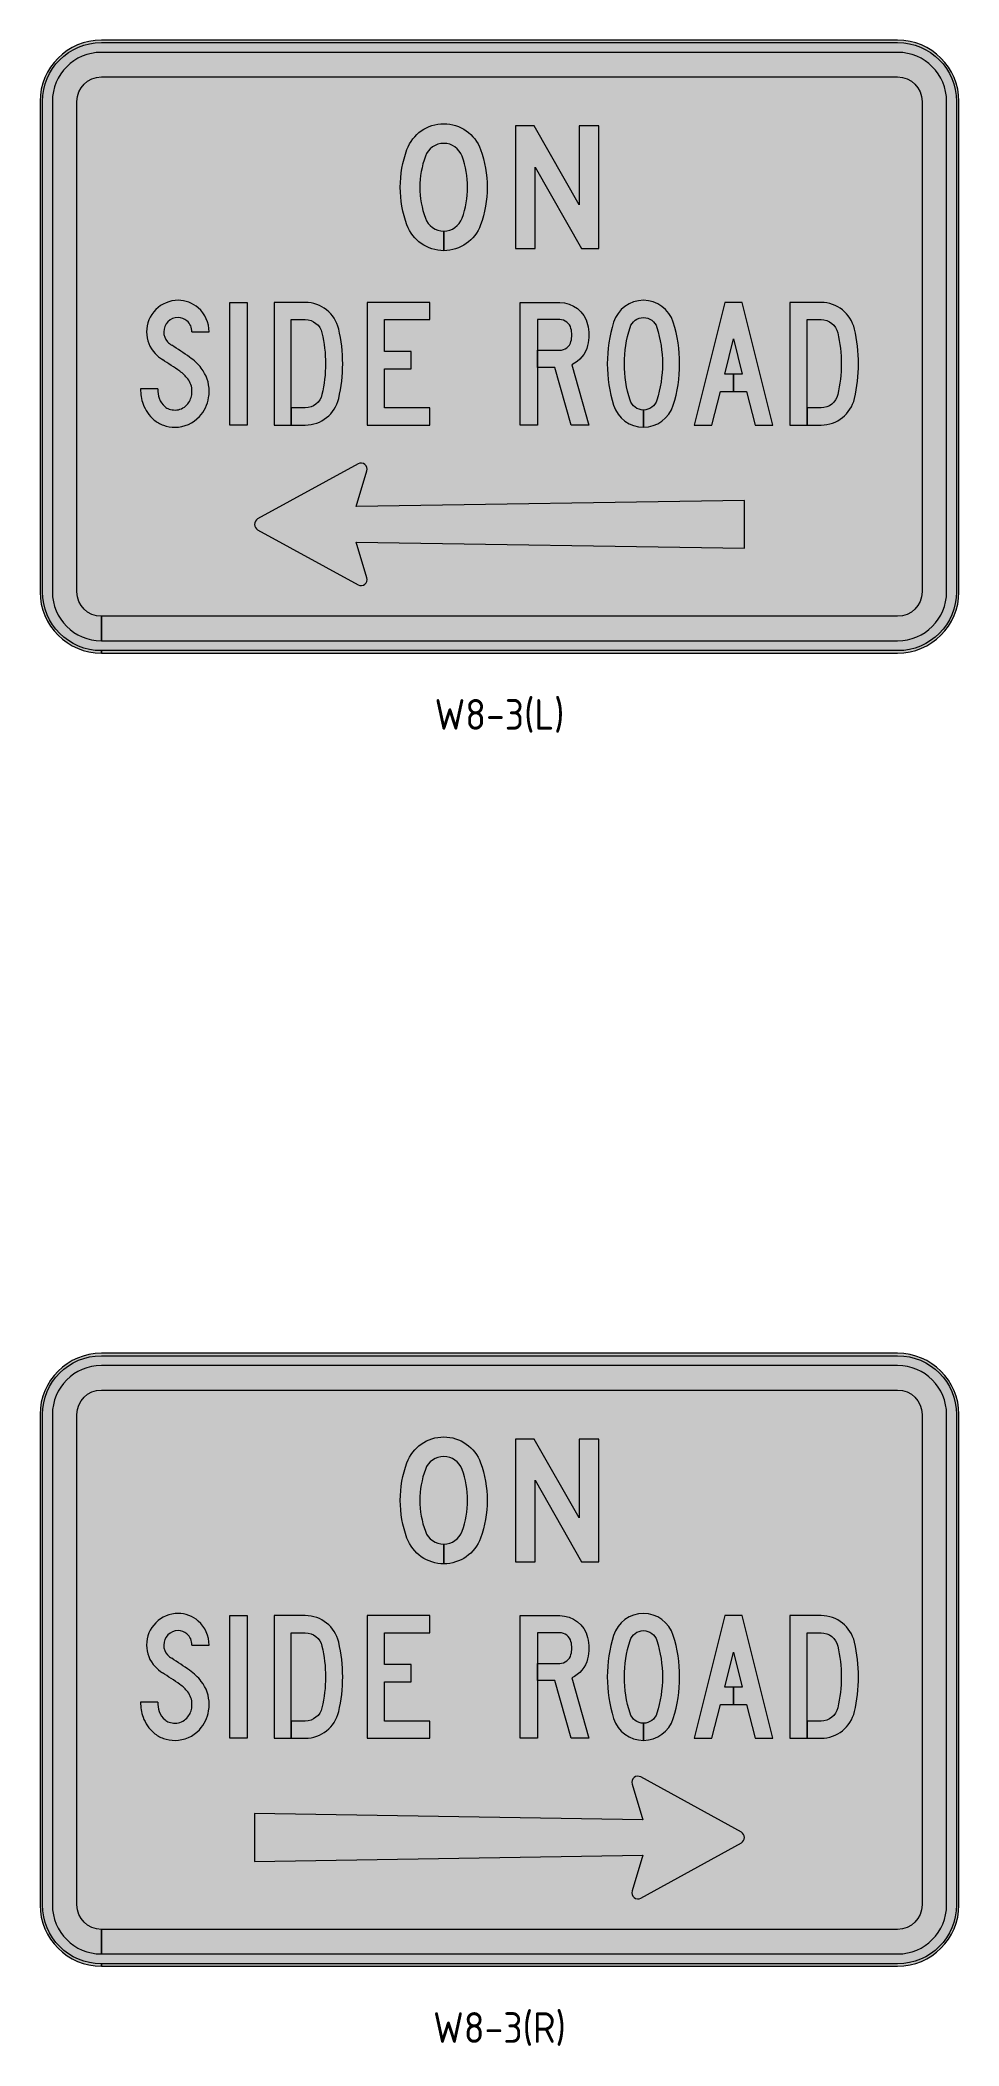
# Model space of a CAD drawing. Header units: millimetres. Extents: x 171 to 3947, y -1303 to 235.
# Drawn here: x 3871.7 to 3946.7, y 71.7 to 235.3 of the extents above.
import ezdxf
from ezdxf.enums import TextEntityAlignment as Align

# ---------------------------------------------------------------- set-up
doc = ezdxf.new("R2010")
doc.units = ezdxf.units.MM
doc.linetypes.add('CENTERX2', pattern=[101.60000000000001, 63.5, -12.7, 12.7, -12.7])
doc.layers.add('Flourescent Yellow_Green PANTONE 380C', color=7, linetype='CONTINUOUS', true_color=0xd6e342)
for name, color, linetype, lineweight in [('GSBWFILL', 7, 'CONTINUOUS', 0), ('GSCOLORFILL', 7, 'CONTINUOUS', 0), ('GSOUTLINE', 3, 'CONTINUOUS', 0)]:
    doc.layers.add(name, color=color, linetype=linetype, lineweight=lineweight)
doc.layers.add('T25', color=1, linetype='CONTINUOUS')
doc.layers.get('GSBWFILL').off()
doc.layers.get('GSOUTLINE').off()
doc.styles.add('ISO', font='isocp2.shx')

# ---------------------------------------------------------------- blocks, each defined once
blk = doc.blocks.new('*U166')
at = {"layer": 'GSCOLORFILL', "linetype": 'Continuous', "true_color": 0xd6e342, "transparency": 33554687}
for points in [[(-325, -250), (325, -250, 0.414213562373095), (375, -200), (375, 200, 0.414213562373095), (325, 250), (-325, 250, 0.414213562373095), (-375, 200), (-375, -200, 0.414213562373095)], [(-324.98, -250), (325, -250, 0.414213562373095), (375, -200), (375, 200, 0.414213562373095), (325, 250), (-325, 250, 0.414213562373095), (-375, 200), (-375, -200, 0.414213562373095), (-325, -250), (-325, -248, -0.414213562373095), (-373, -200), (-373, 200, -0.414213562373095), (-325, 248), (325, 248, -0.414213562373095), (373, 200), (373, -200, -0.414213562373095), (325, -248), (-324.98, -248)]]:
    blk.add_hatch(color=53, dxfattribs=at).paths.add_polyline_path(points)
at = {"layer": 'GSCOLORFILL', "linetype": 'Continuous', "transparency": 33554687}
blk.add_hatch(color=28, dxfattribs=at).paths.add_polyline_path([(-324.8000000000002, -240), (325, -240, 0.414213562373095), (365, -200), (365, 200, 0.414213562373095), (325, 240), (-325, 240, 0.414213562373095), (-365, 200), (-365, -200, 0.414213562373095), (-325, -240), (-325, -220, -0.414213562373095), (-345, -200), (-345, 200, -0.414213562373095), (-325, 220), (325, 220, -0.414213562373095), (345, 200), (345, -200, -0.414213562373095), (325, -220), (-324.8000000000002, -220)])
at = {"layer": 'GSCOLORFILL', "color": 53, "linetype": 'Continuous', "true_color": 0xd6e342, "transparency": 33554687}
for points in [[(-325, -250), (325, -250, 0.414213562373095), (375, -200), (375, 200, 0.414213562373095), (325, 250), (-325, 250, 0.414213562373095), (-375, 200), (-375, -200, 0.414213562373095), (-325, -250)], [(-324.98, -250), (325, -250, 0.414213562373095), (375, -200), (375, 200, 0.414213562373095), (325, 250), (-325, 250, 0.414213562373095), (-375, 200), (-375, -200, 0.414213562373095), (-325, -250), (-325, -248, -0.414213562373095), (-373, -200), (-373, 200, -0.414213562373095), (-325, 248), (325, 248, -0.414213562373095), (373, 200), (373, -200, -0.414213562373095), (325, -248), (-324.98, -248), (-324.98, -250)]]:
    blk.add_lwpolyline(points, format="xyb", close=True, dxfattribs=at).dxf.unprotected_set("ltscale", 0)
at = {"layer": 'GSCOLORFILL', "color": 28, "linetype": 'Continuous', "transparency": 33554687}
blk.add_lwpolyline([(-324.8000000000002, -240), (325, -240, 0.414213562373095), (365, -200), (365, 200, 0.414213562373095), (325, 240), (-325, 240, 0.414213562373095), (-365, 200), (-365, -200, 0.414213562373095), (-325, -240), (-325, -220, -0.414213562373095), (-345, -200), (-345, 200, -0.414213562373095), (-325, 220), (325, 220, -0.414213562373095), (345, 200), (345, -200, -0.414213562373095), (325, -220), (-324.8000000000002, -220), (-324.8000000000002, -240)], format="xyb", close=True, dxfattribs=at).dxf.unprotected_set("ltscale", 0)
blk = doc.blocks.new('*U34')
at = {"layer": 'GSCOLORFILL', "linetype": 'Continuous'}
blk.add_hatch(color=0, dxfattribs=at).paths.add_polyline_path([(101.0512661177568, 49.50357309305572, -0.3147395270879071), (71.00999999999999, 28.50000156250002), (71.00999999999999, -3.499999218750006, 0.3147824596861237), (131.1025322355135, 38.50714618611157, 0.1772151898734178), (131.1025322355134, 161.4928538138884, 0.6989247311827952), (10.89746776448658, 161.4928538138884, 0.177215189873418), (10.89746776448658, 38.5071461861115, 0.3148253933391205), (71, -3.500000000000007), (71, 28.49999999999998, -0.3148253933391204), (40.9487338822433, 49.50357309305575, -0.1772151898734182), (40.94873388224337, 150.4964269069443, -0.6989247311827943), (101.0512661177567, 150.4964269069442, -0.177215189873418)])
at = {"layer": 'GSCOLORFILL', "color": 0}
blk.add_lwpolyline([(71, -3.500000000000014, -0.3148253933391205), (10.89746776448658, 38.50714618611151, -0.1772151898734181), (10.89746776448658, 161.4928538138885, -0.6989247311827952), (131.1025322355134, 161.4928538138885, -0.1772151898734181), (131.1025322355134, 38.50714618611145, -0.3147824596861233), (71.00999999999999, -3.499999218750009), (71.00999999999999, 28.50000156250001, 0.3147395270879066), (101.0512661177567, 49.50357309305571, 0.1772151898734181), (101.0512661177567, 150.4964269069442, 0.6989247311827952), (40.94873388224335, 150.4964269069442, 0.1772151898734181), (40.94873388224329, 49.50357309305573, 0.3148253933391204), (71, 28.49999999999998)], format="xyb", close=True, dxfattribs=at)
blk = doc.blocks.new('*U35')
at = {"layer": 'GSCOLORFILL', "linetype": 'Continuous'}
blk.add_hatch(color=0, dxfattribs=at).paths.add_polyline_path([(104, 71.49806198638845), (30.57032113507903, 200), (0, 200), (0, 0), (32, 0), (32, 133), (108, 0), (136, 0), (136, 200), (104, 200)])
at = {"layer": 'GSCOLORFILL', "color": 0}
blk.add_lwpolyline([(136, 0), (136, 200), (104, 200), (104, 71.49806198638845), (30.57032113507904, 200), (0, 200), (0, 0), (32, 0), (32, 133), (108, 0)], close=True, dxfattribs=at)
blk = doc.blocks.new('*U33')
at = {"layer": 'GSOUTLINE', "color": 28}
for name, p, xscale, yscale, zscale in [('*U34', (0, 0), 0.4999999999999999, 0.4999999999999999, 0.4999999999999999), ('*U35', (94, 0), 0.5, 0.5, 0.5)]:
    blk.add_blockref(name, p, dxfattribs=dict(at, xscale=xscale, yscale=yscale, zscale=zscale))
blk = doc.blocks.new('*U32')
at = {"layer": 'GSOUTLINE'}
blk.add_blockref('*U33', (-81, 0), dxfattribs=at)
blk = doc.blocks.new('*U40')
at = {"layer": 'GSCOLORFILL'}
h = blk.add_hatch(color=0, dxfattribs=at)
edge = h.paths.add_edge_path()
edge.add_arc((-588.4723226266601, -858.0780040650652), 1149.124344074379, 55.390937114462815, 57.10464885887751, ccw=False)
edge.add_arc((31.18875155796184, 39.86795207670409), 58.12169191857565, 37.884517576685596, 55.39093711446287, ccw=False)
edge.add_arc((51.0760452944162, 55.34115897628014), 32.9239820242796, -5.115907697472721e-13, 37.884517576685425, ccw=False)
edge.add_arc((45.39801581993492, 55.34115897628286), 38.60201149876088, 350.8629013217493, 359.99999999999557, ccw=False)
edge.add_arc((52.50608870350796, 54.1979091592154), 31.40258650349834, 317.29673378813345, 350.8629013217563, ccw=False)
edge.add_arc((56.39898007371836, 50.60524148716998), 26.10524148716998, 269.9999999999999, 317.29673378814437, ccw=False)
edge.add_arc((56.39898007371819, 55.00067885734079), 30.50067885734079, 251.0789535256293, 270.0000000000002, ccw=False)
edge.add_arc((52.92295380146511, 44.86019333778766), 19.78096779697818, 229.3133006079087, 251.0789535256289, ccw=False)
edge.add_arc((61.1240872451691, 54.3993688956575), 32.36089069361397, 199.4306394672325, 229.3133006079092, ccw=False)
edge.add_arc((73.76258936871804, 58.85737200696581), 45.76258937718752, 180.0011023316869, 199.4302684762636, ccw=False)
edge.add_line((28.00000000000006, 58.85649156598447), (5.684341886080801e-14, 58.85649156598447))
edge.add_arc((73.76258927216892, 58.85737198186517), 73.7625892774231, 180.0006838712507, 199.4304093095939)
edge.add_arc((61.12408724516906, 54.39936889565754), 60.36089069361399, 199.4306394672326, 229.3133006079094)
edge.add_arc((52.92295380146494, 44.86019333778746), 47.78096779697793, 229.3133006079092, 251.0789535256294)
edge.add_arc((56.39898007371823, 55.00067885734082), 58.50067885734082, 251.0789535256293, 270.0000000000002)
edge.add_arc((56.39898007371839, 50.60524148716989), 54.10524148716989, 270, 317.2967337881445)
edge.add_arc((52.50608870351381, 54.19790915921259), 59.40258650349213, 317.2967337881368, 350.8629013217596)
edge.add_arc((45.39801581995378, 55.34115897628123), 66.60201149874202, 350.8629013217525, 359.9999999999986)
edge.add_arc((51.07604529441615, 55.34115897628006), 60.92398202427965, 359.9999999999996, 397.8845175766854)
edge.add_arc((31.18875155796111, 39.86795207670387), 86.12169191857632, 37.88451757668539, 55.39093711446263)
edge.add_arc((-588.4723226266597, -858.0780040650593), 1177.124344074374, 55.39093711446266, 57.1046488588773)
edge.add_arc((69.97983884586509, 159.9151743049558), 35.25734506305535, 223.0175993707188, 237.1046488588782, ccw=False)
edge.add_arc((61.47128691910495, 151.9759336269727), 23.62003444447538, 179.9999999999997, 223.0175993707179, ccw=False)
edge.add_arc((61.37529404391444, 151.975915376005), 23.52404156929194, 89.99988059696187, 179.9999555474588, ccw=False)
edge.add_arc((61.37534296967986, 153.7310205923658), 21.76893635288013, 48.67847151851021, 89.9999997426533, ccw=False)
edge.add_arc((59.71208169603349, 151.8392041010447), 24.28794562266184, 1.1368683772161603e-13, 48.67847151851021, ccw=False)
edge.add_line((84.00002731869535, 151.8392041010447), (112.0000273186952, 151.8392041010447))
edge.add_arc((59.71208169603338, 151.8392041010447), 52.28794562266185, 6.228754935835708e-14, 48.67847151851004)
edge.add_arc((61.37534296967974, 153.7310205923658), 49.76893635288013, 48.67847151851002, 89.99999974265315)
edge.add_arc((61.37527579294671, 151.9759336269728), 51.52402331831715, 89.99992504950283, 180)
edge.add_arc((61.47128691910107, 151.9759336269712), 51.62003444447149, 179.9999999999982, 223.0175993707195)
edge.add_arc((69.9798388458659, 159.9151743049557), 63.25734506305586, 223.0175993707178, 237.1046488588772)
at = {"layer": 'GSCOLORFILL', "color": 0}
blk.add_lwpolyline([(35.62437475483642, 106.8002631074727, -0.007477617457592849), (64.20035787855664, 87.70480941089659, -0.07653508003658695), (77.06129967814155, 75.55885288404738, -0.1668246549558401), (84.0000273186958, 55.34115897627987, -0.03988925045285916), (83.51021385884707, 49.21126073950859, -0.1475163149276702), (75.58309381173689, 32.90062589715421, -0.2093514251822395), (56.39898007371829, 24.5, -0.08274672380428141), (46.50867981910591, 26.14806421616396, -0.09525713690544169), (40.02729793126758, 29.86056845372713, -0.1311316713294231), (30.60631442254322, 43.63401760410045, -0.08497940783612039), (28.00000000000006, 58.85649156598447), (5.684341886080801e-14, 58.85649156598447, 0.08498186583925775), (4.201057313777994, 34.31938411587316, 0.1311316713294234), (21.77347091575194, 8.628569035687576, 0.09525713690544146), (37.42926199944344, -0.3389924730190614, 0.08274672380428119), (56.39898007371841, -3.5, 0.2093514251822393), (96.15961998287065, 13.91098212143669, 0.1475163149276702), (111.1549272729091, 44.76493413720198, 0.03988925045285871), (112.0000273186958, 55.34115897627964, 0.1668246549558401), (99.16030101424218, 92.75286753877594, 0.07653508003658697), (80.1036281803153, 110.750112483523, 0.007477617457592849), (50.83135180374569, 130.3108532539143, -0.06154387494556116), (44.20163620944521, 135.8618034449073, -0.189935492987521), (37.85125247462958, 151.9759336269728, -0.4142139455164167), (61.37534306745607, 175.4999569452459, -0.1822786324601297), (75.74902124016756, 170.0798420456772, -0.2156526607116338), (84.00002731869535, 151.8392041010447), (112.0000273186952, 151.8392041010447, 0.2156526607116334), (94.23697053863697, 191.1082925529595, 0.1822786324601297), (61.37534319321941, 203.4999569452459, 0.4142139455164178), (9.851252474629575, 151.9759336269728, 0.1899354929875355), (23.72959917634199, 116.7595601286041, 0.06154387494556116)], format="xyb", close=True, dxfattribs=at)
blk = doc.blocks.new('*U41')
at = {"layer": 'GSCOLORFILL', "linetype": 'Continuous'}
blk.add_hatch(color=0, dxfattribs=at).paths.add_polyline_path([(0, 200), (28, 200), (28, 0), (0, 0)])
at = {"layer": 'GSCOLORFILL', "color": 0}
blk.add_lwpolyline([(0, 200), (28, 200), (28, 0), (0, 0)], close=True, dxfattribs=at)
blk = doc.blocks.new('*U42')
at = {"layer": 'GSCOLORFILL', "linetype": 'Continuous'}
blk.add_hatch(color=0, dxfattribs=at).paths.add_polyline_path([(78.2147672859506, 150.3505154639175, -0.1148991755247306), (78.21476728595067, 49.64948453608244, -0.3486821690625638), (50.94443627691192, 28), (28.00999999999999, 28), (28.00999999999999, 0), (50.9444362769119, 0, 0.3486821690625636), (105.4850982949895, 43.29896907216494, 0.1148991755247306), (105.4850982949895, 156.701030927835, 0.3486821690625638), (50.94443627691184, 200), (0, 200), (0, 0), (28, 0), (28, 172), (50.94443627691184, 172, -0.3486821690625634)])
at = {"layer": 'GSCOLORFILL', "color": 0}
blk.add_lwpolyline([(28.00999999999999, 28), (28.00999999999999, 0), (50.94443627691186, 0, 0.3486821690625636), (105.4850982949895, 43.29896907216487, 0.1148991755247307), (105.4850982949895, 156.7010309278351, 0.3486821690625634), (50.94443627691186, 200), (0, 200), (0, 0), (28, 0), (28, 172), (50.94443627691186, 172, -0.3486821690625634), (78.21476728595064, 150.3505154639175, -0.1148991755247307), (78.21476728595064, 49.64948453608236, -0.3486821690625636), (50.94443627691186, 28)], format="xyb", close=True, dxfattribs=at)
blk = doc.blocks.new('*U43')
at = {"layer": 'GSCOLORFILL', "linetype": 'Continuous'}
blk.add_hatch(color=0, dxfattribs=at).paths.add_polyline_path([(28, 28), (28, 92), (71.81454086025929, 92), (71.81454086025929, 120), (28, 120), (28, 172), (102, 172), (102, 200), (0, 200), (0, 0), (102, 0), (102, 28)])
at = {"layer": 'GSCOLORFILL', "color": 0}
blk.add_lwpolyline([(28, 28), (28, 92), (71.81454086025929, 92), (71.81454086025929, 120), (28, 120), (28, 172), (102, 172), (102, 200), (0, 200), (0, 0), (102, 0), (102, 28)], close=True, dxfattribs=at)
blk = doc.blocks.new('*U39')
at = {"layer": 'Flourescent Yellow_Green PANTONE 380C', "color": 28}
for name, p, xscale, yscale, zscale in [('*U40', (0, 0), 0.4999998780415664, 0.5, 0.4999998780415664), ('*U41', (73, 0), 0.4999999999999995, 0.4999999999999995, 0.4999999999999995), ('*U42', (109, 0), 0.5, 0.5, 0.5), ('*U43', (185, 0), 0.5, 0.5, 0.5)]:
    blk.add_blockref(name, p, dxfattribs=dict(at, xscale=xscale, yscale=yscale, zscale=zscale))
blk = doc.blocks.new('*U45')
at = {"layer": 'GSCOLORFILL', "linetype": 'Continuous'}
blk.add_hatch(color=0, dxfattribs=at).paths.add_polyline_path([(64.26932219902316, 172, -0.3448814639906144), (82.71400707028076, 157.5600000000001, -0.1217796334961334), (82.71400707028087, 136.4400000000002, -0.3448814639906173), (64.26932219902321, 122), (28.00999999999999, 122), (28.00999999999999, 94.00000000000003), (56.12346429523939, 94.00000000000003), (82.8871924448021, 0), (112, 0), (84, 98.34205404014348, 0.2276138286676567), (109.8956479331868, 129.7200000000001, 0.1217796334961332), (109.8956479331869, 164.2799999999997, 0.3448814639906164), (64.2693221990232, 200), (0, 200), (0, 0), (28, 0), (28, 172)])
at = {"layer": 'GSCOLORFILL', "color": 0}
blk.add_lwpolyline([(64.26932219902318, 122, 0.3448814639906154), (82.71400707028084, 136.44, 0.1217796334961341), (82.71400707028079, 157.56, 0.3448814639906151), (64.26932219902318, 172), (28, 172), (28, 0), (0, 0), (0, 200), (64.26932219902318, 200, -0.3448814639906151), (109.8956479331868, 164.28, -0.1217796334961341), (109.8956479331868, 129.7200000000001, -0.2276138286676568), (84, 98.3420540401435), (112, 0), (82.88719244480211, 0), (56.12346429523939, 94.00000000000003), (28.00999999999999, 94.00000000000003), (28.00999999999999, 122)], format="xyb", close=True, dxfattribs=at)
blk = doc.blocks.new('*U46')
at = {"layer": 'GSCOLORFILL', "linetype": 'Continuous'}
blk.add_hatch(color=0, dxfattribs=at).paths.add_polyline_path([(80.95612091126681, 40.64954348018809, -0.3280427996261503), (59.00999999999999, 24.50000217391325), (59.00999999999999, -3.499999019607742, 0.3281088988311429), (107.6853115858524, 32.3098572821559, 0.1523809523809524), (107.6853115858524, 167.6901427178443, 0.735537190082645), (10.31468841414769, 167.6901427178443, 0.1523809523809523), (10.31468841414764, 32.30985728215594, 0.3281631965406051), (59, -3.499999999999915), (59, 24.50000000000011, -0.3281631965406052), (37.04387908873328, 40.64954348018806, -0.1523809523809523), (37.04387908873332, 159.3504565198121, -0.7355371900826468), (80.95612091126682, 159.3504565198122, -0.1523809523809522)])
at = {"layer": 'GSCOLORFILL', "color": 0}
blk.add_lwpolyline([(59, 24.50000000000011, -0.3281631965406057), (37.04387908873326, 40.64954348018809, -0.1523809523809521), (37.04387908873332, 159.3504565198121, -0.7355371900826451), (80.9561209112668, 159.3504565198121, -0.1523809523809523), (80.9561209112668, 40.64954348018802, -0.3280427996261496), (59.00999999999999, 24.50000217391326), (59.00999999999999, -3.499999019607742, 0.3281088988311427), (107.6853115858523, 32.30985728215595, 0.1523809523809523), (107.6853115858523, 167.6901427178442, 0.7355371900826451), (10.31468841414767, 167.6901427178442, 0.1523809523809521), (10.31468841414767, 32.30985728215602, 0.3281631965406052), (59, -3.499999999999908)], format="xyb", close=True, dxfattribs=at)
blk = doc.blocks.new('*U47')
at = {"layer": 'GSCOLORFILL', "linetype": 'Continuous'}
blk.add_hatch(color=0, dxfattribs=at).paths.add_polyline_path([(77.99999999999997, 200), (50, 200), (0, 0), (28.86173937932358, 0), (42.61173937932364, 55), (64, 54.99999999999999), (64, 83), (49.61173937932364, 83), (64, 140.5530424827055), (78.38826062067636, 82.99999999999999), (64.00999999999999, 82.99999999999999), (64.01, 55), (85.38826062067636, 55), (99.13826062067635, 0), (128, 0)])
at = {"layer": 'GSCOLORFILL', "color": 0}
blk.add_lwpolyline([(64, 83), (49.61173937932364, 83), (64, 140.5530424827055), (78.38826062067636, 83), (64.00999999999999, 83), (64.00999999999999, 55), (85.38826062067636, 55), (99.13826062067636, 0), (128, 0), (78, 200), (50, 200), (0, 0), (28.86173937932358, 0), (42.61173937932364, 55), (64, 55)], close=True, dxfattribs=at)
blk = doc.blocks.new('*U48')
at = {"layer": 'GSCOLORFILL', "linetype": 'Continuous'}
blk.add_hatch(color=0, dxfattribs=at).paths.add_polyline_path([(78.2147672859506, 150.3505154639175, -0.1148991755247306), (78.21476728595067, 49.64948453608244, -0.3486821690625638), (50.94443627691192, 28), (28.00999999999999, 28), (28.00999999999999, 0), (50.9444362769119, 0, 0.3486821690625636), (105.4850982949895, 43.29896907216494, 0.1148991755247306), (105.4850982949895, 156.701030927835, 0.3486821690625638), (50.94443627691184, 200), (0, 200), (0, 0), (28, 0), (28, 172), (50.94443627691184, 172, -0.3486821690625634)])
at = {"layer": 'GSCOLORFILL', "color": 0}
blk.add_lwpolyline([(28.00999999999999, 28), (28.00999999999999, 0), (50.94443627691186, 0, 0.3486821690625636), (105.4850982949895, 43.29896907216487, 0.1148991755247307), (105.4850982949895, 156.7010309278351, 0.3486821690625634), (50.94443627691186, 200), (0, 200), (0, 0), (28, 0), (28, 172), (50.94443627691186, 172, -0.3486821690625634), (78.21476728595064, 150.3505154639175, -0.1148991755247307), (78.21476728595064, 49.64948453608236, -0.3486821690625636), (50.94443627691186, 28)], format="xyb", close=True, dxfattribs=at)
blk = doc.blocks.new('*U44')
at = {"layer": 'Flourescent Yellow_Green PANTONE 380C', "color": 28, "xscale": 0.5, "yscale": 0.5, "zscale": 0.5}
for name, p in [('*U45', (0, 0)), ('*U46', (71, 0)), ('*U47', (142, 0)), ('*U48', (220, 0))]:
    blk.add_blockref(name, p, dxfattribs=at)
blk = doc.blocks.new('*U38')
at = {"layer": 'Flourescent Yellow_Green PANTONE 380C'}
for name, p in [('*U39', (-293, 0)), ('*U44', (17, 0))]:
    blk.add_blockref(name, p, dxfattribs=at)
blk = doc.blocks.new('*U82')
at = {"layer": 'GSCOLORFILL', "linetype": 'Continuous', "transparency": 33554687}
blk.add_hatch(color=0, dxfattribs=at).paths.add_polyline_path([(19.5, -634), (14.5, -317), (43.55266366348106, -325.7859395659569), (45.01063196394012, -325.9999886961215), (46.46767677686153, -325.7797410890823), (47.79723985448318, -325.1443273515121), (48.88383595441529, -324.1489392307873), (49.63308383511126, -322.8800356849886), (49.9799041674527, -321.4478330972441), (49.89417229558816, -319.9767319309695), (49.38333485079782, -318.594511362367), (4.38333485079782, -236.594511362367), (3.592583954156381, -235.5224519367321), (2.5468173090973, -234.6972425592322), (1.320267547916172, -234.1774598392632), (3.061616997868383e-16, -234), (-1.320267547916172, -234.1774598392632), (-2.5468173090973, -234.6972425592322), (-3.592583954156382, -235.5224519367321), (-4.383334850797822, -236.594511362367), (-49.38333485079782, -318.594511362367), (-49.89417229558816, -319.9767319309695), (-49.9799041674527, -321.4478330972441), (-49.63308383511126, -322.8800356849886), (-48.88383595441529, -324.1489392307873), (-47.79723985448319, -325.1443273515121), (-46.46767677686154, -325.7797410890823), (-45.01063196394013, -325.9999886961215), (-43.55266366348106, -325.7859395659569), (-14.5, -317), (-19.5, -634)], flags=16)
at = {"layer": 'GSCOLORFILL', "color": 0, "linetype": 'Continuous', "transparency": 33554687}
blk.add_lwpolyline([(19.5, -634), (14.5, -317), (43.55266366348106, -325.7859395659569, 0.6718656235961281), (49.38333485079782, -318.594511362367), (4.383334850797822, -236.594511362367, 0.5919035279485463), (-4.383334850797819, -236.594511362367), (-49.38333485079782, -318.594511362367, 0.6718656235961281), (-43.55266366348106, -325.7859395659569), (-14.5, -317), (-19.5, -634), (19.5, -634)], format="xyb", close=True, dxfattribs=at).dxf.unprotected_set("ltscale", 0)
blk = doc.blocks.new('*U167')
at = {"layer": 'GSCOLORFILL', "linetype": 'Continuous', "true_color": 0xd6e342, "transparency": 33554687}
for points in [[(-325, -249.9999999999999), (325, -249.9999999999999, 0.414213562373095), (375, -199.9999999999999), (375, 200.0000000000001, 0.414213562373095), (325, 250.0000000000001), (-325, 250.0000000000002, 0.414213562373095), (-375, 200.0000000000002), (-375, -199.9999999999998, 0.414213562373095)], [(-324.98, -249.9999999999999), (325, -249.9999999999999, 0.414213562373095), (375, -199.9999999999999), (375, 200, 0.414213562373095), (325, 250), (-325, 250.0000000000001, 0.414213562373095), (-375, 200.0000000000001), (-375, -199.9999999999998, 0.414213562373095), (-325, -249.9999999999998), (-325, -247.9999999999999, -0.414213562373095), (-373, -199.9999999999999), (-373, 200, -0.414213562373095), (-325, 248), (325, 248, -0.414213562373095), (373, 200), (373, -199.9999999999999, -0.414213562373095), (325, -247.9999999999999), (-324.98, -247.9999999999998)]]:
    blk.add_hatch(color=53, dxfattribs=at).paths.add_polyline_path(points)
at = {"layer": 'GSCOLORFILL', "linetype": 'Continuous', "transparency": 33554687}
blk.add_hatch(color=28, dxfattribs=at).paths.add_polyline_path([(-324.8000000000002, -239.9999999999999), (325, -239.9999999999999, 0.414213562373095), (365, -199.9999999999999), (365, 200, 0.414213562373095), (325, 240), (-325, 240.0000000000001, 0.414213562373095), (-365, 200.0000000000001), (-365, -199.9999999999998, 0.414213562373095), (-325, -239.9999999999998), (-325, -219.9999999999999, -0.414213562373095), (-345, -199.9999999999999), (-345, 200, -0.414213562373095), (-325, 220), (325, 220, -0.414213562373095), (345, 200), (345, -199.9999999999999, -0.414213562373095), (325, -219.9999999999999), (-324.8000000000002, -219.9999999999998)])
at = {"layer": 'GSCOLORFILL', "color": 53, "linetype": 'Continuous', "true_color": 0xd6e342, "transparency": 33554687}
for points in [[(-325, -249.9999999999999), (325, -249.9999999999999, 0.414213562373095), (375, -199.9999999999999), (375, 200.0000000000001, 0.414213562373095), (325, 250.0000000000001), (-325, 250.0000000000002, 0.414213562373095), (-375, 200.0000000000002), (-375, -199.9999999999998, 0.414213562373095), (-325, -249.9999999999998)], [(-324.98, -249.9999999999999), (325, -249.9999999999999, 0.414213562373095), (375, -199.9999999999999), (375, 200, 0.414213562373095), (325, 250), (-325, 250.0000000000001, 0.414213562373095), (-375, 200.0000000000001), (-375, -199.9999999999998, 0.414213562373095), (-325, -249.9999999999998), (-325, -247.9999999999999, -0.414213562373095), (-373, -199.9999999999999), (-373, 200, -0.414213562373095), (-325, 248), (325, 248, -0.414213562373095), (373, 200), (373, -199.9999999999999, -0.414213562373095), (325, -247.9999999999999), (-324.98, -247.9999999999998), (-324.98, -249.9999999999999)]]:
    blk.add_lwpolyline(points, format="xyb", close=True, dxfattribs=at).dxf.unprotected_set("ltscale", 0)
at = {"layer": 'GSCOLORFILL', "color": 28, "linetype": 'Continuous', "transparency": 33554687}
blk.add_lwpolyline([(-324.8000000000002, -239.9999999999999), (325, -239.9999999999999, 0.414213562373095), (365, -199.9999999999999), (365, 200, 0.414213562373095), (325, 240), (-325, 240.0000000000001, 0.414213562373095), (-365, 200.0000000000001), (-365, -199.9999999999998, 0.414213562373095), (-325, -239.9999999999998), (-325, -219.9999999999999, -0.414213562373095), (-345, -199.9999999999999), (-345, 200, -0.414213562373095), (-325, 220), (325, 220, -0.414213562373095), (345, 200), (345, -199.9999999999999, -0.414213562373095), (325, -219.9999999999999), (-324.8000000000002, -219.9999999999998), (-324.8000000000002, -239.9999999999999)], format="xyb", close=True, dxfattribs=at).dxf.unprotected_set("ltscale", 0)
blk = doc.blocks.new('*U165')
at = {"layer": 'GSCOLORFILL', "linetype": 'Continuous', "transparency": 33554687}
blk.add_hatch(color=0, dxfattribs=at).paths.add_polyline_path([(19.5, -634), (14.5, -317), (43.55266366348106, -325.7859395659569), (45.01063196394012, -325.9999886961215), (46.46767677686153, -325.7797410890823), (47.79723985448318, -325.1443273515121), (48.88383595441529, -324.1489392307873), (49.63308383511126, -322.8800356849886), (49.9799041674527, -321.4478330972441), (49.89417229558816, -319.9767319309695), (49.38333485079782, -318.594511362367), (4.38333485079782, -236.594511362367), (3.592583954156381, -235.5224519367321), (2.5468173090973, -234.6972425592322), (1.320267547916172, -234.1774598392632), (3.061616997868383e-16, -234), (-1.320267547916172, -234.1774598392632), (-2.5468173090973, -234.6972425592322), (-3.592583954156382, -235.5224519367321), (-4.383334850797822, -236.594511362367), (-49.38333485079782, -318.594511362367), (-49.89417229558816, -319.9767319309695), (-49.9799041674527, -321.4478330972441), (-49.63308383511126, -322.8800356849886), (-48.88383595441529, -324.1489392307873), (-47.79723985448319, -325.1443273515121), (-46.46767677686154, -325.7797410890823), (-45.01063196394013, -325.9999886961215), (-43.55266366348106, -325.7859395659569), (-14.5, -317), (-19.5, -634)], flags=16)
at = {"layer": 'GSCOLORFILL', "color": 0, "linetype": 'Continuous', "transparency": 33554687}
blk.add_lwpolyline([(19.5, -634), (14.5, -317), (43.55266366348106, -325.7859395659569, 0.6718656235961281), (49.38333485079782, -318.594511362367), (4.383334850797822, -236.594511362367, 0.5919035279485463), (-4.383334850797819, -236.594511362367), (-49.38333485079782, -318.594511362367, 0.6718656235961281), (-43.55266366348106, -325.7859395659569), (-14.5, -317), (-19.5, -634), (19.5, -634)], format="xyb", close=True, dxfattribs=at).dxf.unprotected_set("ltscale", 0)

msp = doc.modelspace()

# ---------------------------------------------------------------- block references
at = {"layer": 'GSBWFILL', "xscale": 0.1, "yscale": 0.1, "zscale": 0.1}
for name, p in [('*U166', (3909.184485300592, 210.3314337809658)), ('*U38', (3909.184485300592, 203.9314337809658)), ('*U167', (3909.184485300592, 103.2206957367074)), ('*U38', (3909.184485300592, 96.82069573670742))]:
    msp.add_blockref(name, p, dxfattribs=at)
at = {"layer": 'GSBWFILL', "color": 28, "true_color": 0x0a0a0a, "xscale": 0.1, "yscale": 0.1, "zscale": 0.1}
for name, p, rotation in [('*U82', (3865.784485300593, 195.8314337809657), 90.00000000000001), ('*U165', (3952.584485300592, 88.72069573670743), 270)]:
    msp.add_blockref(name, p, dxfattribs=dict(at, rotation=rotation))
at = {"layer": 'GSOUTLINE', "xscale": 0.1, "yscale": 0.1, "zscale": 0.1}
for p in [(3909.184485300592, 218.3314337809658), (3909.184485300592, 111.2206957367074)]:
    msp.add_blockref('*U32', p, dxfattribs=at)

# ---------------------------------------------------------------- texts
at = {"layer": 'T25', "linetype": 'CENTERX2', "style": 'ISO'}
for s, p in [('W8-3(L)', (3909.184681387355, 180.3314335782821)), ('W8-3(R)', (3909.184681387355, 73.22069553402383))]:
    msp.add_text(s, height=2.5, dxfattribs=at).set_placement(p, align=Align.MIDDLE_CENTER)

doc.saveas('drawing.dxf')
